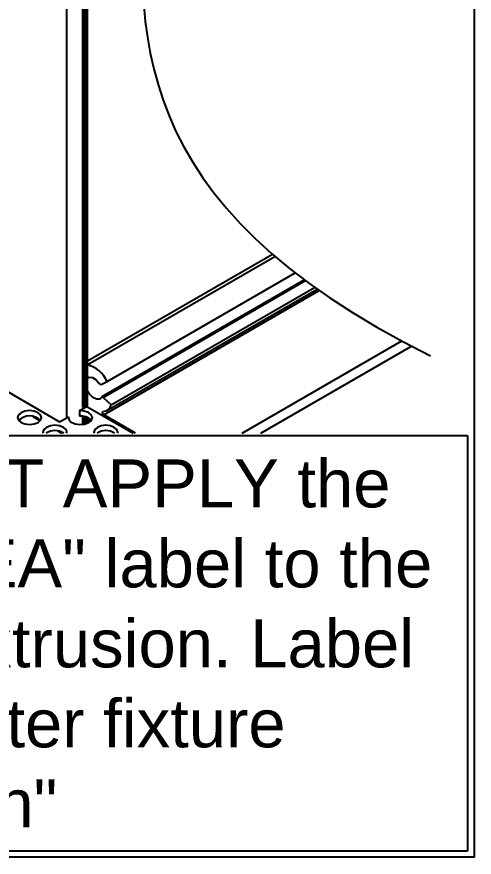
# Model space of a CAD drawing. Extents: x 0 to 6.13, y -7.8 to 0.
# Drawn here: x 3.747 to 6.131, y -7.796 to -3.417 of the extents above; entities that cross this region are included whole.
import ezdxf

# ---------------------------------------------------------------- set-up
doc = ezdxf.new("R2010")
doc.units = 0
doc.header["$LTSCALE"] = 0.5
doc.header["$MEASUREMENT"] = 0
for name, color, linetype in [('Brackets', 181, 'CONTINUOUS'), ('End Cap', 92, 'CONTINUOUS'), ('FAB DWG', 221, 'CONTINUOUS'), ('Housing', 150, 'CONTINUOUS')]:
    doc.layers.add(name, color=color, linetype=linetype)
doc.layers.add('Text-Unprinted', color=131, linetype='CONTINUOUS', plot=False)
doc.styles.add('LSAD_Standard', font='arial.ttf')

msp = doc.modelspace()

# ---------------------------------------------------------------- linework, layer by layer
at = {"layer": 'Brackets', "transparency": 16777216}
for p, q in [((3.6298, -5.3303), (3.9698, -5.5266)), ((4.073, -5.4691), (4.1115, -5.4477)), ((4.073, -5.4691), (4.073, -5.4984)), ((4.1115, -5.4477), (4.3527, -5.5869)), ((3.9698, -5.5266), (4.0163, -5.5007))]:
    msp.add_line(p, q, dxfattribs=at)
at = {"layer": 'Brackets', "transparency": 16777216, "flags": 128}
for points in [[(3.8574, -5.4796), (3.8371, -5.4717), (3.8132, -5.469), (3.7893, -5.4717), (3.769, -5.4796), (3.7554, -5.4913), (3.7507, -5.5051), (3.7554, -5.5189), (3.769, -5.5306), (3.7893, -5.5384), (3.8132, -5.5412), (3.8371, -5.5384), (3.8574, -5.5306), (3.8709, -5.5189), (3.8757, -5.5051), (3.8709, -5.4913), (3.8574, -5.4796)], [(4.0163, -5.5007), (4.0185, -5.5154), (4.0305, -5.5283), (4.0505, -5.5374), (4.0751, -5.5411), (4.1003, -5.5389), (4.1218, -5.531), (4.1361, -5.5189), (4.1408, -5.5045), (4.1352, -5.4901), (4.1202, -5.4783), (4.0983, -5.4709), (4.073, -5.4691)], [(3.99, -5.5561), (3.9697, -5.5483), (3.9458, -5.5455), (3.9219, -5.5483), (3.9016, -5.5561), (3.888, -5.5678), (3.8833, -5.5816), (3.8851, -5.5869)], [(4.0064, -5.5869), (4.0083, -5.5816), (4.0035, -5.5678), (3.99, -5.5561)], [(4.2551, -5.5561), (4.2349, -5.5483), (4.2109, -5.5455), (4.187, -5.5483), (4.1667, -5.5561), (4.1532, -5.5678), (4.1484, -5.5816), (4.1503, -5.5869)], [(4.2716, -5.5869), (4.2734, -5.5816), (4.2687, -5.5678), (4.2551, -5.5561)]]:
    msp.add_lwpolyline(points, dxfattribs=at)
at = {"layer": 'Brackets', "transparency": 16777216}
for centre, radius, start, end in [((3.8132, -5.5781), 0.0817, 45.6215, 134.3785), ((4.084, -5.5685), 0.0709, 43.5094, 98.8986), ((3.9458, -5.6546), 0.0817, 56.0296, 123.9704), ((4.2109, -5.6546), 0.0817, 56.0296, 123.9704)]:
    msp.add_arc(centre, radius, start, end, dxfattribs=at)
at = {"layer": 'End Cap', "color": 1, "lineweight": 211, "transparency": 16777216}
for p, q in [((4.1036, -5.4521), (4.1036, -2.2937)), ((4.1036, -5.5354), (4.1036, -5.5014))]:
    msp.add_line(p, q, dxfattribs=at)
at = {"layer": 'End Cap', "transparency": 16777216}
for p, q in [((4.0085, -5.5051), (4.0085, -2.3486)), ((3.8305, -5.4997), (3.8686, -5.5217)), ((4.0962, -5.5397), (4.1036, -5.5354)), ((3.963, -5.5763), (3.9815, -5.5869))]:
    msp.add_line(p, q, dxfattribs=at)
at = {"layer": 'End Cap', "transparency": 16777216, "flags": 128}
msp.add_lwpolyline([(4.1036, -5.5354), (4.1034, -5.5376), (4.1033, -5.5382)], dxfattribs=at)
at = {"layer": 'Housing', "transparency": 16777216}
for p, q in [((4.1036, -5.217), (5.0793, -4.6537)), ((4.1134, -5.2301), (5.0924, -4.665)), ((4.2181, -5.3173), (5.1984, -4.7513)), ((5.2466, -4.788), (4.1906, -5.3976)), ((4.1978, -5.3997), (5.2514, -4.7915)), ((4.2007, -5.4914), (5.3232, -4.8434)), ((4.2159, -5.4681), (5.3119, -4.8354)), ((4.2387, -5.4387), (5.2993, -4.8264)), ((4.9212, -5.5869), (5.7542, -5.106)), ((5.0185, -5.5869), (5.805, -5.1329)), ((4.186, -5.3321), (4.2181, -5.3173)), ((4.2387, -5.4387), (4.1978, -5.3997)), ((4.1036, -5.5313), (4.1314, -5.5153)), ((4.3661, -5.5869), (4.2007, -5.4914)), ((4.1035, -5.5381), (4.1354, -5.5197))]:
    msp.add_line(p, q, dxfattribs=at)
at = {"layer": 'Housing', "transparency": 16777216, "flags": 128}
for points in [[(4.1893, -5.3989), (4.1779, -5.409), (4.1617, -5.4096), (4.1433, -5.4007), (4.1259, -5.3838), (4.1123, -5.3617), (4.1047, -5.3379), (4.1045, -5.3165), (4.1115, -5.301), (4.1248, -5.2939), (4.142, -5.2965), (4.1604, -5.3082), (4.1769, -5.3272)], [(4.1978, -5.3997), (4.1966, -5.3987), (4.1954, -5.3979), (4.1941, -5.3974), (4.1929, -5.3971), (4.1918, -5.3971), (4.1908, -5.3975), (4.19, -5.3981), (4.1893, -5.3989)], [(4.2007, -5.4914), (4.1984, -5.4897), (4.1964, -5.4872), (4.1948, -5.4844), (4.1938, -5.4814), (4.1936, -5.4787), (4.1941, -5.4764), (4.1953, -5.4748), (4.1971, -5.4741)]]:
    msp.add_lwpolyline(points, dxfattribs=at)
at = {"layer": 'Housing', "transparency": 16777216}
for centre, radius, start, end in [((4.1175, -5.2169), 0.0139, 180.3527, 252.4712), ((4.0743, -5.3836), 0.1583, 24.7612, 75.7219), ((4.1847, -5.3237), 0.00854, 204.3938, 278.9421), ((4.1914, -5.4252), 0.0492, 276.6104, 344.1195)]:
    msp.add_arc(centre, radius, start, end, dxfattribs=at)
at = {"layer": 'Housing', "color": 1, "transparency": 16777216}
msp.add_open_spline([(4.424, -1.769), (4.4576, -2.0468), (4.3809, -3.2186), (4.3043, -4.3903), (5.904, -5.1831)], degree=3, knots=[0.684639, 0.684639, 0.684639, 0.684639, 1, 2, 2, 2, 2], dxfattribs=at)
at = {"layer": 'Text-Unprinted', "transparency": 16777216}
msp.add_lwpolyline([(0, 0), (6.131, 0), (6.131, -7.7961), (0, -7.7961)], close=True, dxfattribs=at)

# ---------------------------------------------------------------- texts
at = {"layer": 'FAB DWG', "transparency": 16777216, "insert": (3.0714, -5.7233), "char_height": 0.25, "width": 5.798391, "attachment_point": 2, "style": 'LSAD_Standard', "bg_fill": 16, "box_fill_scale": 1.5, "bg_fill_color": 256, "bg_fill_transparency": 0}
msp.add_mtext('"WIRING Dept. MUST APPLY the Chicago Plenum "CCEA" label to the inside of the fixture extrusion. Label must be visible after fixture installation"', dxfattribs=at)

doc.saveas('drawing.dxf')
